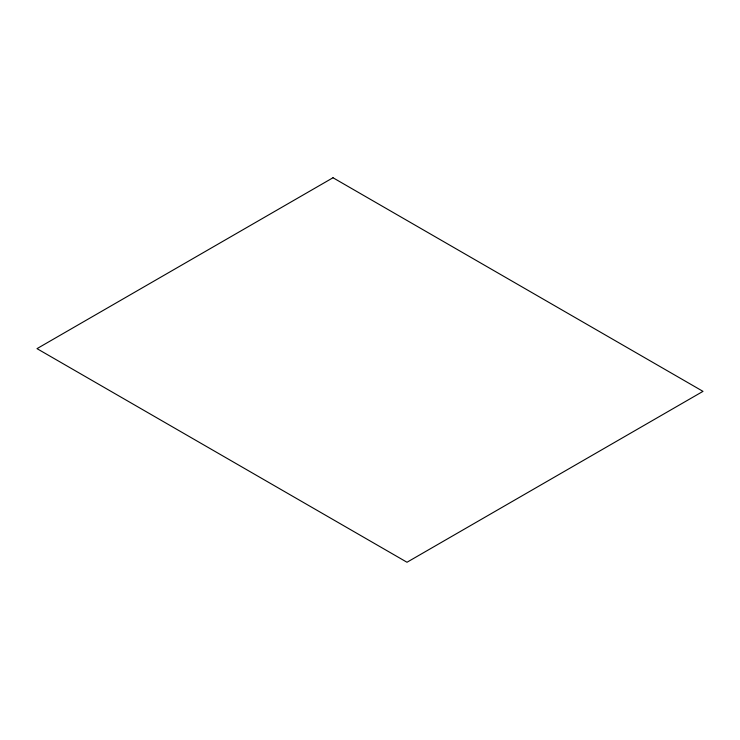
<?xml version="1.0" encoding="UTF-8"?>
<svg xmlns="http://www.w3.org/2000/svg" width="740" height="740" viewBox="0 0 740 740"><rect width="100%" height="100%" fill="white"/><g stroke="black" fill="none" stroke-linecap="round" stroke-linejoin="round"><path stroke-width="1.11" d="M333 177.748L37 348.642L407 562.252L703 391.358L333 177.748"/></g></svg>
